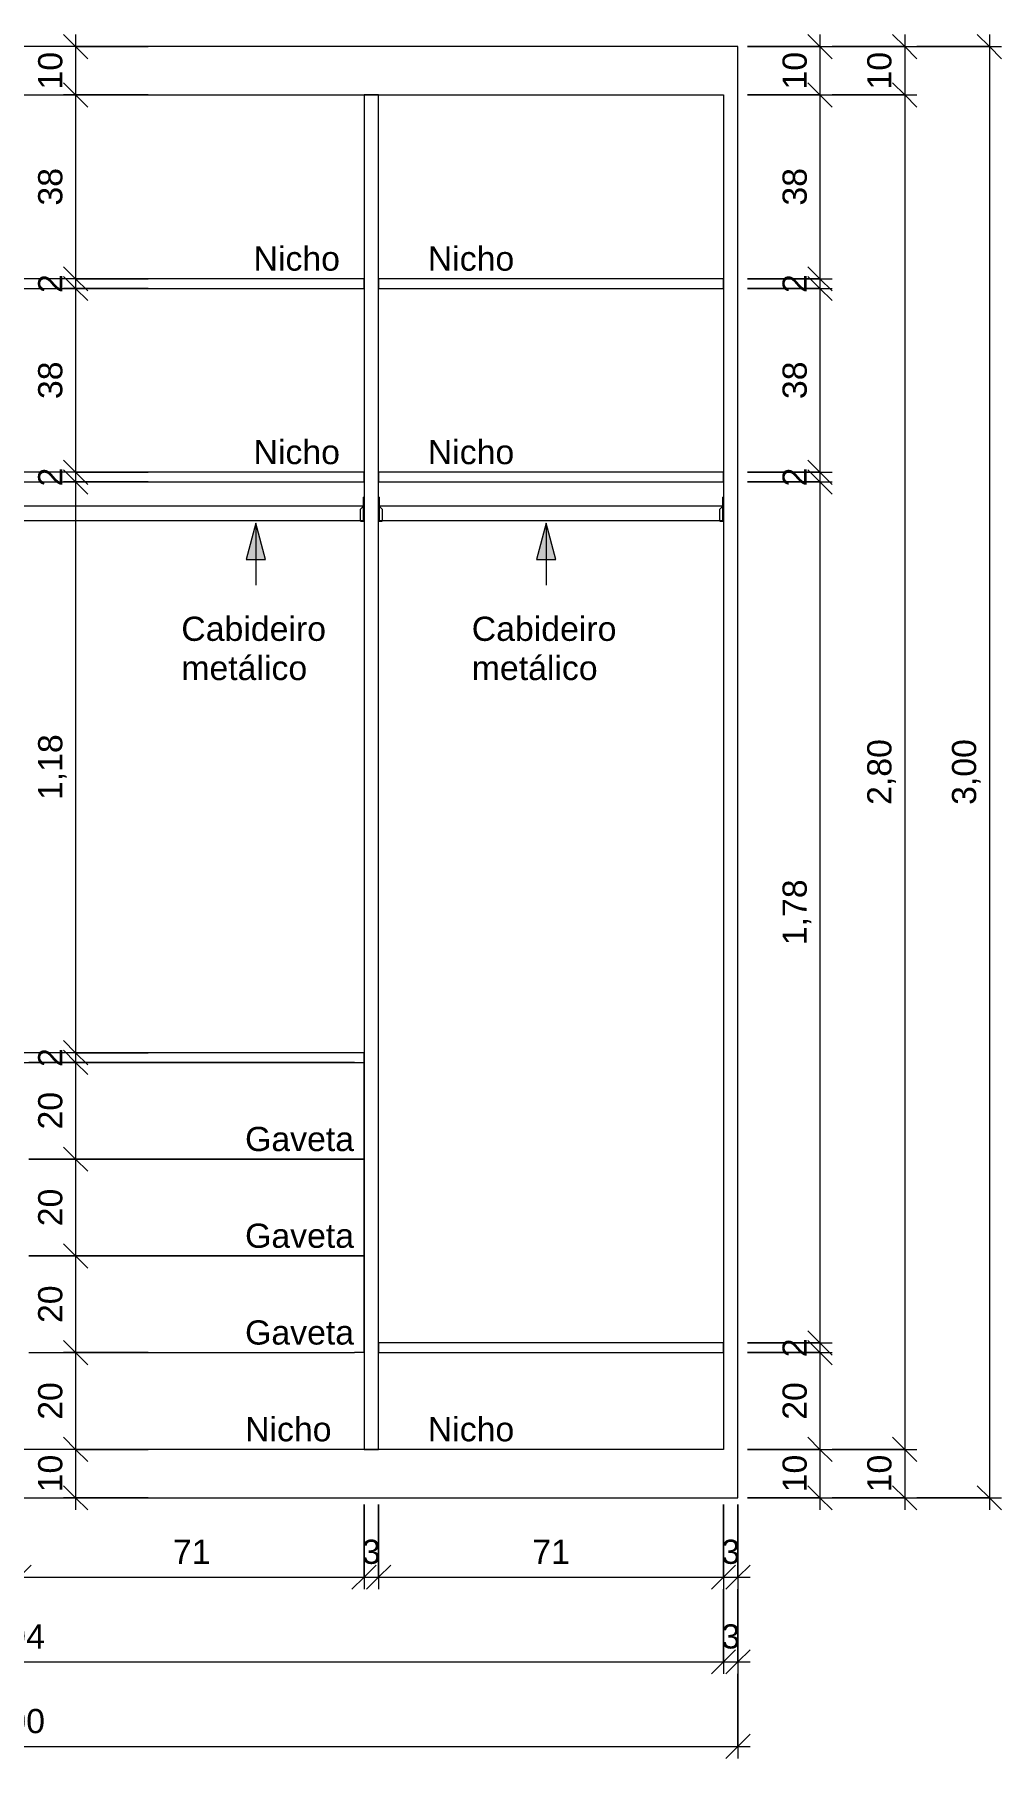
# Model space of a CAD drawing. Header units: millimetres. Extents: x -8736 to 3087, y -8371 to 3225.
# Drawn here: x -3603 to -1605, y -339 to 3225 of the extents above; entities that cross this region are included whole.
import ezdxf

# ---------------------------------------------------------------- set-up
doc = ezdxf.new("R2010")
doc.units = ezdxf.units.MM
for name, color, linetype, lineweight in [('A-ANNO-DIMS', 211, 'Continuous', 9), ('A-ANNO-DIMS-25', 211, 'Continuous', 9), ('G-ANNO-TEXT', 231, 'Continuous', 9), ('I-FURN', 30, 'Continuous', 9)]:
    doc.layers.add(name, color=color, linetype=linetype, lineweight=lineweight)
doc.styles.add('@Arial Unicode MS', font='ARIALUNI.TTF', dxfattribs={"height": 50})
doc.styles.add('Arial', font='arial.ttf', dxfattribs={"height": 50})
doc.dimstyles.new('CRT_-__Metros_-_Linha_de_chamada_3_5_mm', dxfattribs={"dimscale": 304.8, "dimtxt": 50.292243, "dimasz": 0.164042, "dimexe": 0.082021, "dimexo": 0.0625, "dimgap": 0.04101, "dimtad": 1, "dimdec": 0, "dimlfac": 0.1, "dimdsep": 46, "dimtxsty": '@Arial Unicode MS', "dimblk1": 'OBLIQUE', "dimblk2": 'OBLIQUE', "dimsah": 1, "dimcen": 0.09, "dimdle": 0.082021, "dimazin": 0, "dimtfac": 1, "dimtdec": 4, "dimtix": 1, "dimtmove": 0, "dimatfit": 3, "dimfxl": 0.492126, "dimfxlon": 1, "dimtvp": 1, "dimtolj": 1, "dimtzin": 0, "dimarcsym": 2})
doc.dimstyles.new('CRT_-__Metros_-_Linha_de_chamada_3_5_mm_1', dxfattribs={"dimscale": 304.8, "dimtxt": 50.292243, "dimasz": 0.164042, "dimexe": 0.082021, "dimexo": 0.0625, "dimgap": 0.04101, "dimtad": 1, "dimlfac": 0.001, "dimrnd": 0.01, "dimzin": 0, "dimdsep": 46, "dimtxsty": '@Arial Unicode MS', "dimblk1": 'OBLIQUE', "dimblk2": 'OBLIQUE', "dimsah": 1, "dimcen": 0.09, "dimdle": 0.082021, "dimazin": 0, "dimtfac": 1, "dimtdec": 4, "dimtix": 1, "dimtmove": 0, "dimatfit": 3, "dimfxl": 0.492126, "dimfxlon": 1, "dimtvp": 1, "dimtolj": 1, "dimtzin": 0, "dimarcsym": 2})

# ---------------------------------------------------------------- blocks, each defined once
blk = doc.blocks.new('CLOSET 01 - CLOSET 01-4622994-VISTA FRONTAL CLOSET 01')
at = {"layer": 'I-FURN'}
for p, q in [((-13329.7, 3200), (-16329.7, 3200)), ((-13329.7, 200), (-13329.7, 3200)), ((-16299.7, 3100), (-13359.7, 3100)), ((-14102.2, 3100), (-14102.2, 300)), ((-14072.2, 3100), (-14102.2, 3100)), ((-14072.2, 300), (-14072.2, 3100)), ((-13359.7, 3100), (-13359.7, 300)), ((-14102.2, 2720), (-14814.7, 2720)), ((-14102.2, 2700), (-14102.2, 2720)), ((-13359.7, 2720), (-14072.2, 2720)), ((-14072.2, 2720), (-14072.2, 2700)), ((-13359.7, 2700), (-13359.7, 2720)), ((-14814.7, 2700), (-14102.2, 2700)), ((-14072.2, 2700), (-13359.7, 2700)), ((-14102.2, 2320), (-14814.7, 2320)), ((-14102.2, 2300), (-14102.2, 2320)), ((-13359.7, 2320), (-14072.2, 2320)), ((-14072.2, 2320), (-14072.2, 2300)), ((-13359.7, 2300), (-13359.7, 2320)), ((-14814.7, 2300), (-14102.2, 2300)), ((-14072.2, 2300), (-13359.7, 2300)), ((-14103.2, 2250), (-14813.7, 2250)), ((-14103.2, 2250), (-14109.7, 2243.4)), ((-14102.2, 2268.4), (-14103.2, 2268.4)), ((-14103.2, 2265.7), (-14103.2, 2268.4)), ((-14103.2, 2268.4), (-14103.2, 2268.2)), ((-14103.2, 2250), (-14103.2, 2265.7)), ((-14103.2, 2249.8), (-14103.2, 2227)), ((-14103.2, 2227), (-14103.2, 2249.8)), ((-14102.2, 2249.8), (-14103.2, 2249.8)), ((-14071.2, 2268.4), (-14072.2, 2268.4)), ((-14071.2, 2249.8), (-14072.2, 2249.8)), ((-14071.2, 2268.2), (-14071.2, 2268.4)), ((-14071.2, 2268.4), (-14071.2, 2265.7)), ((-14071.2, 2265.7), (-14071.2, 2250)), ((-14064.6, 2243.4), (-14071.2, 2250)), ((-13360.7, 2250), (-14071.2, 2250)), ((-14071.2, 2227), (-14071.2, 2249.8)), ((-14071.2, 2249.8), (-14071.2, 2227)), ((-13360.7, 2250), (-13367.2, 2243.4)), ((-13359.7, 2268.4), (-13360.7, 2268.4)), ((-13360.7, 2265.7), (-13360.7, 2268.4)), ((-13360.7, 2268.4), (-13360.7, 2268.2)), ((-13360.7, 2250), (-13360.7, 2265.7)), ((-13360.7, 2249.8), (-13360.7, 2227)), ((-13360.7, 2227), (-13360.7, 2249.8)), ((-13359.7, 2249.8), (-13360.7, 2249.8)), ((-14813.7, 2220), (-14103.2, 2220)), ((-14109.7, 2227), (-14109.7, 2243.4)), ((-14109.7, 2219), (-14109.7, 2227)), ((-14109.7, 2219), (-14103.2, 2219)), ((-14103.2, 2227), (-14103.2, 2219)), ((-14103.2, 2219), (-14103.2, 2227)), ((-14103.2, 2219), (-14102.2, 2219)), ((-14072.2, 2219), (-14071.2, 2219)), ((-14071.2, 2219), (-14071.2, 2227)), ((-14071.2, 2227), (-14071.2, 2219)), ((-14071.2, 2220), (-13360.7, 2220)), ((-14071.2, 2219), (-14064.6, 2219)), ((-14064.6, 2243.4), (-14064.6, 2227)), ((-14064.6, 2227), (-14064.6, 2219)), ((-13367.2, 2227), (-13367.2, 2243.4)), ((-13367.2, 2219), (-13367.2, 2227)), ((-13367.2, 2219), (-13360.7, 2219)), ((-13360.7, 2227), (-13360.7, 2219)), ((-13360.7, 2219), (-13360.7, 2227)), ((-13360.7, 2219), (-13359.7, 2219)), ((-14102.2, 1120), (-14814.7, 1120)), ((-14102.2, 1100), (-14102.2, 1120)), ((-14814.7, 1100), (-14102.2, 1100)), ((-14122.2, 1100), (-14794.7, 1100)), ((-14102.2, 900), (-14102.2, 1100)), ((-14794.7, 900), (-14122.2, 900)), ((-14122.2, 900), (-14794.7, 900)), ((-14102.2, 900), (-14122.2, 900)), ((-14122.2, 900), (-14102.2, 900)), ((-14102.2, 700), (-14102.2, 900)), ((-14794.7, 700), (-14122.2, 700)), ((-14122.2, 700), (-14794.7, 700)), ((-14102.2, 700), (-14122.2, 700)), ((-14122.2, 700), (-14102.2, 700)), ((-14102.2, 500), (-14102.2, 700)), ((-14794.7, 500), (-14122.2, 500)), ((-14102.2, 500), (-14122.2, 500)), ((-13359.7, 520), (-14072.2, 520)), ((-14072.2, 520), (-14072.2, 500)), ((-14072.2, 500), (-13359.7, 500)), ((-13359.7, 500), (-13359.7, 520)), ((-13359.7, 300), (-16299.7, 300)), ((-14102.2, 300), (-14072.2, 300)), ((-16329.7, 200), (-13329.7, 200))]:
    blk.add_line(p, q, dxfattribs=at)
blk = doc.blocks.new('DIMBLOCK6-VISTA FRONTAL CLOSET 01')
at = {"layer": 'A-ANNO-DIMS-25'}
for p, q in [((-3634.6, 186), (-3634.6, 11)), ((-3634.6, 36), (-3634.6, 186)), ((-2922.1, 186), (-2922.1, 11)), ((-2922.1, 36), (-2922.1, 186)), ((-3634.6, 36), (-2922.1, 36))]:
    blk.add_line(p, q, dxfattribs=at)
at = {"layer": 'A-ANNO-DIMS-25', "lineweight": 18}
for p, q in [((-3634.6, 36), (-3659.6, 11)), ((-3634.6, 36), (-3609.6, 61)), ((-2922.1, 36), (-2947.1, 11)), ((-2922.1, 36), (-2897.1, 61))]:
    blk.add_line(p, q, dxfattribs=at)
at = {"layer": 'A-ANNO-DIMS-25', "color": 0, "insert": (-3317, 113.4), "char_height": 50, "width": 92.937, "attachment_point": 1, "line_spacing_factor": 1.117605, "style": '@Arial Unicode MS'}
blk.add_mtext('71', dxfattribs=at)
blk = doc.blocks.new('_Oblique')
at = {"color": 0, "linetype": 'ByBlock', "lineweight": -2}
blk.add_line((-0.5, -0.5), (0.5, 0.5), dxfattribs=at)
blk = doc.blocks.new('DIMBLOCK7-VISTA FRONTAL CLOSET 01')
at = {"layer": 'A-ANNO-DIMS-25'}
for p, q in [((-2922.1, 186), (-2922.1, 11)), ((-2922.1, 36), (-2922.1, 186)), ((-2892.1, 186), (-2892.1, 11)), ((-2892.1, 36), (-2892.1, 186)), ((-2922.1, 36), (-2892.1, 36))]:
    blk.add_line(p, q, dxfattribs=at)
at = {"layer": 'A-ANNO-DIMS-25', "lineweight": 18}
for p, q in [((-2922.1, 36), (-2947.1, 11)), ((-2922.1, 36), (-2897.1, 61)), ((-2892.1, 36), (-2917.1, 11)), ((-2892.1, 36), (-2867.1, 61))]:
    blk.add_line(p, q, dxfattribs=at)
at = {"layer": 'A-ANNO-DIMS-25', "color": 0, "insert": (-2926.4, 113.4), "char_height": 50, "width": 46.468, "attachment_point": 1, "line_spacing_factor": 1.117605, "style": '@Arial Unicode MS'}
blk.add_mtext('3', dxfattribs=at)
blk = doc.blocks.new('DIMBLOCK8-VISTA FRONTAL CLOSET 01')
at = {"layer": 'A-ANNO-DIMS-25'}
for p, q in [((-2892.1, 186), (-2892.1, 11)), ((-2892.1, 36), (-2892.1, 186)), ((-2179.6, 186), (-2179.6, 11)), ((-2179.6, 36), (-2179.6, 186)), ((-2892.1, 36), (-2179.6, 36))]:
    blk.add_line(p, q, dxfattribs=at)
at = {"layer": 'A-ANNO-DIMS-25', "lineweight": 18}
for p, q in [((-2892.1, 36), (-2917.1, 11)), ((-2892.1, 36), (-2867.1, 61)), ((-2179.6, 36), (-2204.6, 11)), ((-2179.6, 36), (-2154.6, 61))]:
    blk.add_line(p, q, dxfattribs=at)
at = {"layer": 'A-ANNO-DIMS-25', "color": 0, "insert": (-2574.5, 113.4), "char_height": 50, "width": 92.937, "attachment_point": 1, "line_spacing_factor": 1.117605, "style": '@Arial Unicode MS'}
blk.add_mtext('71', dxfattribs=at)
blk = doc.blocks.new('DIMBLOCK9-VISTA FRONTAL CLOSET 01')
at = {"layer": 'A-ANNO-DIMS-25'}
for p, q in [((-2179.6, 186), (-2179.6, 11)), ((-2179.6, 36), (-2179.6, 186)), ((-2149.6, 186), (-2149.6, 11)), ((-2149.6, 36), (-2149.6, 186)), ((-2179.6, 36), (-2124.6, 36))]:
    blk.add_line(p, q, dxfattribs=at)
at = {"layer": 'A-ANNO-DIMS-25', "lineweight": 18}
for p, q in [((-2179.6, 36), (-2204.6, 11)), ((-2179.6, 36), (-2154.6, 61)), ((-2149.6, 36), (-2174.6, 11)), ((-2149.6, 36), (-2124.6, 61))]:
    blk.add_line(p, q, dxfattribs=at)
at = {"layer": 'A-ANNO-DIMS-25', "color": 0, "insert": (-2183.9, 113.4), "char_height": 50, "width": 46.468, "attachment_point": 1, "line_spacing_factor": 1.117605, "style": '@Arial Unicode MS'}
blk.add_mtext('3', dxfattribs=at)
blk = doc.blocks.new('DIMBLOCK11-VISTA FRONTAL CLOSET 01')
at = {"layer": 'A-ANNO-DIMS-25'}
for p, q in [((-5119.6, 11), (-5119.6, -164)), ((-5119.6, -139), (-5119.6, 11)), ((-2179.6, 11), (-2179.6, -164)), ((-2179.6, -139), (-2179.6, 11)), ((-5119.6, -139), (-2179.6, -139))]:
    blk.add_line(p, q, dxfattribs=at)
at = {"layer": 'A-ANNO-DIMS-25', "lineweight": 18}
for p, q in [((-5119.6, -139), (-5144.6, -164)), ((-5119.6, -139), (-5094.6, -114)), ((-2179.6, -139), (-2204.6, -164)), ((-2179.6, -139), (-2154.6, -114))]:
    blk.add_line(p, q, dxfattribs=at)
at = {"layer": 'A-ANNO-DIMS-25', "color": 0, "insert": (-3717.2, -61.6), "char_height": 50, "width": 162.337, "attachment_point": 1, "line_spacing_factor": 1.117605, "style": '@Arial Unicode MS'}
blk.add_mtext('2,94', dxfattribs=at)
blk = doc.blocks.new('DIMBLOCK12-VISTA FRONTAL CLOSET 01')
at = {"layer": 'A-ANNO-DIMS-25'}
for p, q in [((-2179.6, 11), (-2179.6, -164)), ((-2179.6, -139), (-2179.6, 11)), ((-2149.6, 11), (-2149.6, -164)), ((-2149.6, -139), (-2149.6, 11)), ((-2179.6, -139), (-2124.6, -139))]:
    blk.add_line(p, q, dxfattribs=at)
at = {"layer": 'A-ANNO-DIMS-25', "lineweight": 18}
for p, q in [((-2179.6, -139), (-2204.6, -164)), ((-2179.6, -139), (-2154.6, -114)), ((-2149.6, -139), (-2174.6, -164)), ((-2149.6, -139), (-2124.6, -114))]:
    blk.add_line(p, q, dxfattribs=at)
at = {"layer": 'A-ANNO-DIMS-25', "color": 0, "insert": (-2183.9, -61.6), "char_height": 50, "width": 46.468, "attachment_point": 1, "line_spacing_factor": 1.117605, "style": '@Arial Unicode MS'}
blk.add_mtext('3', dxfattribs=at)
blk = doc.blocks.new('DIMBLOCK36-VISTA FRONTAL CLOSET 01')
at = {"layer": 'A-ANNO-DIMS-25', "lineweight": 18}
for p, q in [((-1980.2, 3200), (-2005.2, 3225)), ((-1980.2, 3200), (-1955.2, 3175)), ((-1980.2, 3100), (-2005.2, 3125)), ((-1980.2, 3100), (-1955.2, 3075))]:
    blk.add_line(p, q, dxfattribs=at)
at = {"layer": 'A-ANNO-DIMS-25'}
for p, q in [((-1980.2, 3225), (-1980.2, 3100)), ((-2130.2, 3200), (-1955.2, 3200)), ((-1980.2, 3200), (-2130.2, 3200)), ((-2130.2, 3100), (-1955.2, 3100)), ((-1980.2, 3100), (-2130.2, 3100))]:
    blk.add_line(p, q, dxfattribs=at)
at = {"layer": 'A-ANNO-DIMS-25', "color": 0, "insert": (-2057.6, 3111.3), "char_height": 50, "width": 92.937, "attachment_point": 1, "rotation": 90, "line_spacing_factor": 1.117605, "style": '@Arial Unicode MS'}
blk.add_mtext('10', dxfattribs=at)
blk = doc.blocks.new('DIMBLOCK37-VISTA FRONTAL CLOSET 01')
at = {"layer": 'A-ANNO-DIMS-25', "lineweight": 18}
for p, q in [((-1980.2, 3100), (-2005.2, 3125)), ((-1980.2, 3100), (-1955.2, 3075)), ((-1980.2, 2720), (-2005.2, 2745)), ((-1980.2, 2720), (-1955.2, 2695))]:
    blk.add_line(p, q, dxfattribs=at)
at = {"layer": 'A-ANNO-DIMS-25'}
for p, q in [((-2130.2, 3100), (-1955.2, 3100)), ((-1980.2, 3100), (-2130.2, 3100)), ((-1980.2, 3100), (-1980.2, 2720)), ((-2130.2, 2720), (-1955.2, 2720)), ((-1980.2, 2720), (-2130.2, 2720))]:
    blk.add_line(p, q, dxfattribs=at)
at = {"layer": 'A-ANNO-DIMS-25', "color": 0, "insert": (-2057.6, 2871.3), "char_height": 50, "width": 92.937, "attachment_point": 1, "rotation": 90, "line_spacing_factor": 1.117605, "style": '@Arial Unicode MS'}
blk.add_mtext('38', dxfattribs=at)
blk = doc.blocks.new('DIMBLOCK38-VISTA FRONTAL CLOSET 01')
at = {"layer": 'A-ANNO-DIMS-25', "lineweight": 18}
for p, q in [((-1980.2, 2720), (-2005.2, 2745)), ((-1980.2, 2700), (-2005.2, 2725)), ((-1980.2, 2720), (-1955.2, 2695)), ((-1980.2, 2700), (-1955.2, 2675))]:
    blk.add_line(p, q, dxfattribs=at)
at = {"layer": 'A-ANNO-DIMS-25'}
for p, q in [((-2130.2, 2720), (-1955.2, 2720)), ((-1980.2, 2720), (-2130.2, 2720)), ((-1980.2, 2720), (-1980.2, 2700)), ((-2130.2, 2700), (-1955.2, 2700)), ((-1980.2, 2700), (-2130.2, 2700))]:
    blk.add_line(p, q, dxfattribs=at)
at = {"layer": 'A-ANNO-DIMS-25', "color": 0, "insert": (-2057.6, 2690.6), "char_height": 50, "width": 46.468, "attachment_point": 1, "rotation": 90, "line_spacing_factor": 1.117605, "style": '@Arial Unicode MS'}
blk.add_mtext('2', dxfattribs=at)
blk = doc.blocks.new('DIMBLOCK39-VISTA FRONTAL CLOSET 01')
at = {"layer": 'A-ANNO-DIMS-25', "lineweight": 18}
for p, q in [((-1980.2, 2700), (-2005.2, 2725)), ((-1980.2, 2700), (-1955.2, 2675)), ((-1980.2, 2320), (-2005.2, 2345)), ((-1980.2, 2320), (-1955.2, 2295))]:
    blk.add_line(p, q, dxfattribs=at)
at = {"layer": 'A-ANNO-DIMS-25'}
for p, q in [((-2130.2, 2700), (-1955.2, 2700)), ((-1980.2, 2700), (-2130.2, 2700)), ((-1980.2, 2700), (-1980.2, 2320)), ((-2130.2, 2320), (-1955.2, 2320)), ((-1980.2, 2320), (-2130.2, 2320))]:
    blk.add_line(p, q, dxfattribs=at)
at = {"layer": 'A-ANNO-DIMS-25', "color": 0, "insert": (-2057.6, 2471.3), "char_height": 50, "width": 92.937, "attachment_point": 1, "rotation": 90, "line_spacing_factor": 1.117605, "style": '@Arial Unicode MS'}
blk.add_mtext('38', dxfattribs=at)
blk = doc.blocks.new('DIMBLOCK40-VISTA FRONTAL CLOSET 01')
at = {"layer": 'A-ANNO-DIMS-25'}
for p, q in [((-2130.2, 2320), (-1955.2, 2320)), ((-1980.2, 2320), (-2130.2, 2320)), ((-1980.2, 2320), (-1980.2, 2300)), ((-2130.2, 2300), (-1955.2, 2300)), ((-1980.2, 2300), (-2130.2, 2300))]:
    blk.add_line(p, q, dxfattribs=at)
at = {"layer": 'A-ANNO-DIMS-25', "lineweight": 18}
for p, q in [((-1980.2, 2320), (-2005.2, 2345)), ((-1980.2, 2300), (-2005.2, 2325)), ((-1980.2, 2320), (-1955.2, 2295)), ((-1980.2, 2300), (-1955.2, 2275))]:
    blk.add_line(p, q, dxfattribs=at)
at = {"layer": 'A-ANNO-DIMS-25', "color": 0, "insert": (-2057.6, 2290.6), "char_height": 50, "width": 46.468, "attachment_point": 1, "rotation": 90, "line_spacing_factor": 1.117605, "style": '@Arial Unicode MS'}
blk.add_mtext('2', dxfattribs=at)
blk = doc.blocks.new('DIMBLOCK41-VISTA FRONTAL CLOSET 01')
at = {"layer": 'A-ANNO-DIMS-25', "lineweight": 18}
for p, q in [((-1980.2, 2300), (-2005.2, 2325)), ((-1980.2, 2300), (-1955.2, 2275)), ((-1980.2, 520), (-2005.2, 545)), ((-1980.2, 520), (-1955.2, 495))]:
    blk.add_line(p, q, dxfattribs=at)
at = {"layer": 'A-ANNO-DIMS-25'}
for p, q in [((-2130.2, 2300), (-1955.2, 2300)), ((-1980.2, 2300), (-2130.2, 2300)), ((-1980.2, 2300), (-1980.2, 520)), ((-2130.2, 520), (-1955.2, 520)), ((-1980.2, 520), (-2130.2, 520))]:
    blk.add_line(p, q, dxfattribs=at)
at = {"layer": 'A-ANNO-DIMS-25', "color": 0, "insert": (-2057.6, 1342.4), "char_height": 50, "width": 162.337, "attachment_point": 1, "rotation": 90, "line_spacing_factor": 1.117605, "style": '@Arial Unicode MS'}
blk.add_mtext('1,78', dxfattribs=at)
blk = doc.blocks.new('DIMBLOCK42-VISTA FRONTAL CLOSET 01')
at = {"layer": 'A-ANNO-DIMS-25', "lineweight": 18}
for p, q in [((-1980.2, 520), (-2005.2, 545)), ((-1980.2, 500), (-2005.2, 525)), ((-1980.2, 520), (-1955.2, 495)), ((-1980.2, 500), (-1955.2, 475))]:
    blk.add_line(p, q, dxfattribs=at)
at = {"layer": 'A-ANNO-DIMS-25'}
for p, q in [((-2130.2, 520), (-1955.2, 520)), ((-1980.2, 520), (-2130.2, 520)), ((-2130.2, 500), (-1955.2, 500)), ((-1980.2, 500), (-2130.2, 500)), ((-1980.2, 520), (-1980.2, 500))]:
    blk.add_line(p, q, dxfattribs=at)
at = {"layer": 'A-ANNO-DIMS-25', "color": 0, "insert": (-2057.6, 490.6), "char_height": 50, "width": 46.468, "attachment_point": 1, "rotation": 90, "line_spacing_factor": 1.117605, "style": '@Arial Unicode MS'}
blk.add_mtext('2', dxfattribs=at)
blk = doc.blocks.new('DIMBLOCK43-VISTA FRONTAL CLOSET 01')
at = {"layer": 'A-ANNO-DIMS-25'}
for p, q in [((-2130.2, 500), (-1955.2, 500)), ((-1980.2, 500), (-2130.2, 500)), ((-1980.2, 500), (-1980.2, 300)), ((-2130.2, 300), (-1955.2, 300)), ((-1980.2, 300), (-2130.2, 300))]:
    blk.add_line(p, q, dxfattribs=at)
at = {"layer": 'A-ANNO-DIMS-25', "lineweight": 18}
for p, q in [((-1980.2, 500), (-2005.2, 525)), ((-1980.2, 500), (-1955.2, 475)), ((-1980.2, 300), (-2005.2, 325)), ((-1980.2, 300), (-1955.2, 275))]:
    blk.add_line(p, q, dxfattribs=at)
at = {"layer": 'A-ANNO-DIMS-25', "color": 0, "insert": (-2057.6, 361.3), "char_height": 50, "width": 92.937, "attachment_point": 1, "rotation": 90, "line_spacing_factor": 1.117605, "style": '@Arial Unicode MS'}
blk.add_mtext('20', dxfattribs=at)
blk = doc.blocks.new('DIMBLOCK44-VISTA FRONTAL CLOSET 01')
at = {"layer": 'A-ANNO-DIMS-25', "lineweight": 18}
for p, q in [((-1980.2, 300), (-2005.2, 325)), ((-1980.2, 300), (-1955.2, 275)), ((-1980.2, 200), (-2005.2, 225)), ((-1980.2, 200), (-1955.2, 175))]:
    blk.add_line(p, q, dxfattribs=at)
at = {"layer": 'A-ANNO-DIMS-25'}
for p, q in [((-2130.2, 300), (-1955.2, 300)), ((-1980.2, 300), (-2130.2, 300)), ((-1980.2, 300), (-1980.2, 175)), ((-2130.2, 200), (-1955.2, 200)), ((-1980.2, 200), (-2130.2, 200))]:
    blk.add_line(p, q, dxfattribs=at)
at = {"layer": 'A-ANNO-DIMS-25', "color": 0, "insert": (-2057.6, 211.3), "char_height": 50, "width": 92.937, "attachment_point": 1, "rotation": 90, "line_spacing_factor": 1.117605, "style": '@Arial Unicode MS'}
blk.add_mtext('10', dxfattribs=at)
blk = doc.blocks.new('DIMBLOCK45-VISTA FRONTAL CLOSET 01')
at = {"layer": 'A-ANNO-DIMS-25', "lineweight": 18}
for p, q in [((-1805.2, 3200), (-1830.2, 3225)), ((-1805.2, 3200), (-1780.2, 3175)), ((-1805.2, 3100), (-1830.2, 3125)), ((-1805.2, 3100), (-1780.2, 3075))]:
    blk.add_line(p, q, dxfattribs=at)
at = {"layer": 'A-ANNO-DIMS-25'}
for p, q in [((-1805.2, 3225), (-1805.2, 3100)), ((-1955.2, 3200), (-1780.2, 3200)), ((-1805.2, 3200), (-1955.2, 3200)), ((-1955.2, 3100), (-1780.2, 3100)), ((-1805.2, 3100), (-1955.2, 3100))]:
    blk.add_line(p, q, dxfattribs=at)
at = {"layer": 'A-ANNO-DIMS-25', "color": 0, "insert": (-1882.6, 3111.3), "char_height": 50, "width": 92.937, "attachment_point": 1, "rotation": 90, "line_spacing_factor": 1.117605, "style": '@Arial Unicode MS'}
blk.add_mtext('10', dxfattribs=at)
blk = doc.blocks.new('DIMBLOCK46-VISTA FRONTAL CLOSET 01')
at = {"layer": 'A-ANNO-DIMS-25', "lineweight": 18}
for p, q in [((-1805.2, 3100), (-1830.2, 3125)), ((-1805.2, 3100), (-1780.2, 3075)), ((-1805.2, 300), (-1830.2, 325)), ((-1805.2, 300), (-1780.2, 275))]:
    blk.add_line(p, q, dxfattribs=at)
at = {"layer": 'A-ANNO-DIMS-25'}
for p, q in [((-1955.2, 3100), (-1780.2, 3100)), ((-1805.2, 3100), (-1955.2, 3100)), ((-1805.2, 3100), (-1805.2, 300)), ((-1955.2, 300), (-1780.2, 300)), ((-1805.2, 300), (-1955.2, 300))]:
    blk.add_line(p, q, dxfattribs=at)
at = {"layer": 'A-ANNO-DIMS-25', "color": 0, "insert": (-1882.6, 1632.4), "char_height": 50, "width": 162.337, "attachment_point": 1, "rotation": 90, "line_spacing_factor": 1.117605, "style": '@Arial Unicode MS'}
blk.add_mtext('2,80', dxfattribs=at)
blk = doc.blocks.new('DIMBLOCK47-VISTA FRONTAL CLOSET 01')
at = {"layer": 'A-ANNO-DIMS-25', "lineweight": 18}
for p, q in [((-1805.2, 300), (-1830.2, 325)), ((-1805.2, 300), (-1780.2, 275)), ((-1805.2, 200), (-1830.2, 225)), ((-1805.2, 200), (-1780.2, 175))]:
    blk.add_line(p, q, dxfattribs=at)
at = {"layer": 'A-ANNO-DIMS-25'}
for p, q in [((-1955.2, 300), (-1780.2, 300)), ((-1805.2, 300), (-1955.2, 300)), ((-1805.2, 300), (-1805.2, 175)), ((-1955.2, 200), (-1780.2, 200)), ((-1805.2, 200), (-1955.2, 200))]:
    blk.add_line(p, q, dxfattribs=at)
at = {"layer": 'A-ANNO-DIMS-25', "color": 0, "insert": (-1882.6, 211.3), "char_height": 50, "width": 92.937, "attachment_point": 1, "rotation": 90, "line_spacing_factor": 1.117605, "style": '@Arial Unicode MS'}
blk.add_mtext('10', dxfattribs=at)
blk = doc.blocks.new('DIMBLOCK48-VISTA FRONTAL CLOSET 01')
at = {"layer": 'A-ANNO-DIMS-25', "lineweight": 18}
for p, q in [((-1630.2, 3200), (-1655.2, 3225)), ((-1630.2, 3200), (-1605.2, 3175)), ((-1630.2, 200), (-1655.2, 225)), ((-1630.2, 200), (-1605.2, 175))]:
    blk.add_line(p, q, dxfattribs=at)
at = {"layer": 'A-ANNO-DIMS-25'}
for p, q in [((-1630.2, 3225), (-1630.2, 175)), ((-1780.2, 3200), (-1605.2, 3200)), ((-1630.2, 3200), (-1780.2, 3200)), ((-1780.2, 200), (-1605.2, 200)), ((-1630.2, 200), (-1780.2, 200))]:
    blk.add_line(p, q, dxfattribs=at)
at = {"layer": 'A-ANNO-DIMS-25', "color": 0, "insert": (-1707.6, 1632.4), "char_height": 50, "width": 162.337, "attachment_point": 1, "rotation": 90, "line_spacing_factor": 1.117605, "style": '@Arial Unicode MS'}
blk.add_mtext('3,00', dxfattribs=at)
blk = doc.blocks.new('DIMBLOCK49-VISTA FRONTAL CLOSET 01')
at = {"layer": 'A-ANNO-DIMS-25'}
for p, q in [((-5149.6, -164), (-5149.6, -339)), ((-5149.6, -314), (-5149.6, -164)), ((-2149.6, -164), (-2149.6, -339)), ((-2149.6, -314), (-2149.6, -164)), ((-5174.6, -314), (-2124.6, -314))]:
    blk.add_line(p, q, dxfattribs=at)
at = {"layer": 'A-ANNO-DIMS-25', "lineweight": 18}
for p, q in [((-5149.6, -314), (-5174.6, -339)), ((-5149.6, -314), (-5124.6, -289)), ((-2149.6, -314), (-2174.6, -339)), ((-2149.6, -314), (-2124.6, -289))]:
    blk.add_line(p, q, dxfattribs=at)
at = {"layer": 'A-ANNO-DIMS-25', "color": 0, "insert": (-3717.2, -236.6), "char_height": 50, "width": 162.337, "attachment_point": 1, "line_spacing_factor": 1.117605, "style": '@Arial Unicode MS'}
blk.add_mtext('3,00', dxfattribs=at)
blk = doc.blocks.new('DIMBLOCK62-VISTA FRONTAL CLOSET 01')
at = {"layer": 'A-ANNO-DIMS-25', "lineweight": 18}
for p, q in [((-3518, 3200), (-3543, 3225)), ((-3518, 3200), (-3493, 3175)), ((-3518, 3100), (-3543, 3125)), ((-3518, 3100), (-3493, 3075))]:
    blk.add_line(p, q, dxfattribs=at)
at = {"layer": 'A-ANNO-DIMS-25'}
for p, q in [((-3518, 3225), (-3518, 3100)), ((-3368, 3200), (-3543, 3200)), ((-3518, 3200), (-3368, 3200)), ((-3368, 3100), (-3543, 3100)), ((-3518, 3100), (-3368, 3100))]:
    blk.add_line(p, q, dxfattribs=at)
at = {"layer": 'A-ANNO-DIMS-25', "color": 0, "insert": (-3595.4, 3111.3), "char_height": 50, "width": 92.937, "attachment_point": 1, "rotation": 90, "line_spacing_factor": 1.117605, "style": '@Arial Unicode MS'}
blk.add_mtext('10', dxfattribs=at)
blk = doc.blocks.new('DIMBLOCK63-VISTA FRONTAL CLOSET 01')
at = {"layer": 'A-ANNO-DIMS-25', "lineweight": 18}
for p, q in [((-3518, 3100), (-3543, 3125)), ((-3518, 3100), (-3493, 3075)), ((-3518, 2720), (-3543, 2745)), ((-3518, 2720), (-3493, 2695))]:
    blk.add_line(p, q, dxfattribs=at)
at = {"layer": 'A-ANNO-DIMS-25'}
for p, q in [((-3368, 3100), (-3543, 3100)), ((-3518, 3100), (-3518, 2720)), ((-3518, 3100), (-3368, 3100)), ((-3368, 2720), (-3543, 2720)), ((-3518, 2720), (-3368, 2720))]:
    blk.add_line(p, q, dxfattribs=at)
at = {"layer": 'A-ANNO-DIMS-25', "color": 0, "insert": (-3595.4, 2871.3), "char_height": 50, "width": 92.937, "attachment_point": 1, "rotation": 90, "line_spacing_factor": 1.117605, "style": '@Arial Unicode MS'}
blk.add_mtext('38', dxfattribs=at)
blk = doc.blocks.new('DIMBLOCK64-VISTA FRONTAL CLOSET 01')
at = {"layer": 'A-ANNO-DIMS-25', "lineweight": 18}
for p, q in [((-3518, 2720), (-3543, 2745)), ((-3518, 2700), (-3543, 2725)), ((-3518, 2720), (-3493, 2695)), ((-3518, 2700), (-3493, 2675))]:
    blk.add_line(p, q, dxfattribs=at)
at = {"layer": 'A-ANNO-DIMS-25'}
for p, q in [((-3368, 2720), (-3543, 2720)), ((-3518, 2720), (-3518, 2700)), ((-3518, 2720), (-3368, 2720)), ((-3368, 2700), (-3543, 2700)), ((-3518, 2700), (-3368, 2700))]:
    blk.add_line(p, q, dxfattribs=at)
at = {"layer": 'A-ANNO-DIMS-25', "color": 0, "insert": (-3595.4, 2690.6), "char_height": 50, "width": 46.468, "attachment_point": 1, "rotation": 90, "line_spacing_factor": 1.117605, "style": '@Arial Unicode MS'}
blk.add_mtext('2', dxfattribs=at)
blk = doc.blocks.new('DIMBLOCK65-VISTA FRONTAL CLOSET 01')
at = {"layer": 'A-ANNO-DIMS-25', "lineweight": 18}
for p, q in [((-3518, 2700), (-3543, 2725)), ((-3518, 2700), (-3493, 2675)), ((-3518, 2320), (-3543, 2345)), ((-3518, 2320), (-3493, 2295))]:
    blk.add_line(p, q, dxfattribs=at)
at = {"layer": 'A-ANNO-DIMS-25'}
for p, q in [((-3368, 2700), (-3543, 2700)), ((-3518, 2700), (-3518, 2320)), ((-3518, 2700), (-3368, 2700)), ((-3368, 2320), (-3543, 2320)), ((-3518, 2320), (-3368, 2320))]:
    blk.add_line(p, q, dxfattribs=at)
at = {"layer": 'A-ANNO-DIMS-25', "color": 0, "insert": (-3595.4, 2471.3), "char_height": 50, "width": 92.937, "attachment_point": 1, "rotation": 90, "line_spacing_factor": 1.117605, "style": '@Arial Unicode MS'}
blk.add_mtext('38', dxfattribs=at)
blk = doc.blocks.new('DIMBLOCK66-VISTA FRONTAL CLOSET 01')
at = {"layer": 'A-ANNO-DIMS-25', "lineweight": 18}
for p, q in [((-3518, 2320), (-3543, 2345)), ((-3518, 2300), (-3543, 2325)), ((-3518, 2320), (-3493, 2295)), ((-3518, 2300), (-3493, 2275))]:
    blk.add_line(p, q, dxfattribs=at)
at = {"layer": 'A-ANNO-DIMS-25'}
for p, q in [((-3368, 2320), (-3543, 2320)), ((-3518, 2320), (-3518, 2300)), ((-3518, 2320), (-3368, 2320)), ((-3368, 2300), (-3543, 2300)), ((-3518, 2300), (-3368, 2300))]:
    blk.add_line(p, q, dxfattribs=at)
at = {"layer": 'A-ANNO-DIMS-25', "color": 0, "insert": (-3595.4, 2290.6), "char_height": 50, "width": 46.468, "attachment_point": 1, "rotation": 90, "line_spacing_factor": 1.117605, "style": '@Arial Unicode MS'}
blk.add_mtext('2', dxfattribs=at)
blk = doc.blocks.new('DIMBLOCK67-VISTA FRONTAL CLOSET 01')
at = {"layer": 'A-ANNO-DIMS-25', "lineweight": 18}
for p, q in [((-3518, 2300), (-3543, 2325)), ((-3518, 2300), (-3493, 2275)), ((-3518, 1120), (-3543, 1145)), ((-3518, 1120), (-3493, 1095))]:
    blk.add_line(p, q, dxfattribs=at)
at = {"layer": 'A-ANNO-DIMS-25'}
for p, q in [((-3368, 2300), (-3543, 2300)), ((-3518, 2300), (-3518, 1120)), ((-3518, 2300), (-3368, 2300)), ((-3368, 1120), (-3543, 1120)), ((-3518, 1120), (-3368, 1120))]:
    blk.add_line(p, q, dxfattribs=at)
at = {"layer": 'A-ANNO-DIMS-25', "color": 0, "insert": (-3595.4, 1642.4), "char_height": 50, "width": 162.337, "attachment_point": 1, "rotation": 90, "line_spacing_factor": 1.117605, "style": '@Arial Unicode MS'}
blk.add_mtext('1,18', dxfattribs=at)
blk = doc.blocks.new('DIMBLOCK68-VISTA FRONTAL CLOSET 01')
at = {"layer": 'A-ANNO-DIMS-25', "lineweight": 18}
for p, q in [((-3518, 1120), (-3543, 1145)), ((-3518, 1100), (-3543, 1125)), ((-3518, 1120), (-3493, 1095)), ((-3518, 1100), (-3493, 1075))]:
    blk.add_line(p, q, dxfattribs=at)
at = {"layer": 'A-ANNO-DIMS-25'}
for p, q in [((-3368, 1120), (-3543, 1120)), ((-3518, 1120), (-3518, 1100)), ((-3518, 1120), (-3368, 1120)), ((-3368, 1100), (-3543, 1100)), ((-3518, 1100), (-3368, 1100))]:
    blk.add_line(p, q, dxfattribs=at)
at = {"layer": 'A-ANNO-DIMS-25', "color": 0, "insert": (-3595.4, 1090.6), "char_height": 50, "width": 46.468, "attachment_point": 1, "rotation": 90, "line_spacing_factor": 1.117605, "style": '@Arial Unicode MS'}
blk.add_mtext('2', dxfattribs=at)
blk = doc.blocks.new('DIMBLOCK69-VISTA FRONTAL CLOSET 01')
at = {"layer": 'A-ANNO-DIMS-25', "lineweight": 18}
for p, q in [((-3518, 1100), (-3543, 1125)), ((-3518, 1100), (-3493, 1075)), ((-3518, 900), (-3543, 925)), ((-3518, 900), (-3493, 875))]:
    blk.add_line(p, q, dxfattribs=at)
at = {"layer": 'A-ANNO-DIMS-25'}
for p, q in [((-3368, 1100), (-3543, 1100)), ((-3518, 1100), (-3518, 900)), ((-3518, 1100), (-3368, 1100)), ((-3368, 900), (-3543, 900)), ((-3518, 900), (-3368, 900))]:
    blk.add_line(p, q, dxfattribs=at)
at = {"layer": 'A-ANNO-DIMS-25', "color": 0, "insert": (-3595.4, 961.3), "char_height": 50, "width": 92.937, "attachment_point": 1, "rotation": 90, "line_spacing_factor": 1.117605, "style": '@Arial Unicode MS'}
blk.add_mtext('20', dxfattribs=at)
blk = doc.blocks.new('DIMBLOCK70-VISTA FRONTAL CLOSET 01')
at = {"layer": 'A-ANNO-DIMS-25', "lineweight": 18}
for p, q in [((-3518, 900), (-3543, 925)), ((-3518, 900), (-3493, 875)), ((-3518, 700), (-3543, 725)), ((-3518, 700), (-3493, 675))]:
    blk.add_line(p, q, dxfattribs=at)
at = {"layer": 'A-ANNO-DIMS-25'}
for p, q in [((-3368, 900), (-3543, 900)), ((-3518, 900), (-3518, 700)), ((-3518, 900), (-3368, 900)), ((-3368, 700), (-3543, 700)), ((-3518, 700), (-3368, 700))]:
    blk.add_line(p, q, dxfattribs=at)
at = {"layer": 'A-ANNO-DIMS-25', "color": 0, "insert": (-3595.4, 761.3), "char_height": 50, "width": 92.937, "attachment_point": 1, "rotation": 90, "line_spacing_factor": 1.117605, "style": '@Arial Unicode MS'}
blk.add_mtext('20', dxfattribs=at)
blk = doc.blocks.new('DIMBLOCK71-VISTA FRONTAL CLOSET 01')
at = {"layer": 'A-ANNO-DIMS-25', "lineweight": 18}
for p, q in [((-3518, 700), (-3543, 725)), ((-3518, 700), (-3493, 675)), ((-3518, 500), (-3543, 525)), ((-3518, 500), (-3493, 475))]:
    blk.add_line(p, q, dxfattribs=at)
at = {"layer": 'A-ANNO-DIMS-25'}
for p, q in [((-3368, 700), (-3543, 700)), ((-3518, 700), (-3518, 500)), ((-3518, 700), (-3368, 700)), ((-3368, 500), (-3543, 500)), ((-3518, 500), (-3368, 500))]:
    blk.add_line(p, q, dxfattribs=at)
at = {"layer": 'A-ANNO-DIMS-25', "color": 0, "insert": (-3595.4, 561.3), "char_height": 50, "width": 92.937, "attachment_point": 1, "rotation": 90, "line_spacing_factor": 1.117605, "style": '@Arial Unicode MS'}
blk.add_mtext('20', dxfattribs=at)
blk = doc.blocks.new('DIMBLOCK72-VISTA FRONTAL CLOSET 01')
at = {"layer": 'A-ANNO-DIMS-25', "lineweight": 18}
for p, q in [((-3518, 500), (-3543, 525)), ((-3518, 500), (-3493, 475)), ((-3518, 300), (-3543, 325)), ((-3518, 300), (-3493, 275))]:
    blk.add_line(p, q, dxfattribs=at)
at = {"layer": 'A-ANNO-DIMS-25'}
for p, q in [((-3368, 500), (-3543, 500)), ((-3518, 500), (-3518, 300)), ((-3518, 500), (-3368, 500)), ((-3368, 300), (-3543, 300)), ((-3518, 300), (-3368, 300))]:
    blk.add_line(p, q, dxfattribs=at)
at = {"layer": 'A-ANNO-DIMS-25', "color": 0, "insert": (-3595.4, 361.3), "char_height": 50, "width": 92.937, "attachment_point": 1, "rotation": 90, "line_spacing_factor": 1.117605, "style": '@Arial Unicode MS'}
blk.add_mtext('20', dxfattribs=at)
blk = doc.blocks.new('DIMBLOCK73-VISTA FRONTAL CLOSET 01')
at = {"layer": 'A-ANNO-DIMS-25', "lineweight": 18}
for p, q in [((-3518, 300), (-3543, 325)), ((-3518, 300), (-3493, 275)), ((-3518, 200), (-3543, 225)), ((-3518, 200), (-3493, 175))]:
    blk.add_line(p, q, dxfattribs=at)
at = {"layer": 'A-ANNO-DIMS-25'}
for p, q in [((-3368, 300), (-3543, 300)), ((-3518, 300), (-3518, 175)), ((-3518, 300), (-3368, 300)), ((-3368, 200), (-3543, 200)), ((-3518, 200), (-3368, 200))]:
    blk.add_line(p, q, dxfattribs=at)
at = {"layer": 'A-ANNO-DIMS-25', "color": 0, "insert": (-3595.4, 211.3), "char_height": 50, "width": 92.937, "attachment_point": 1, "rotation": 90, "line_spacing_factor": 1.117605, "style": '@Arial Unicode MS'}
blk.add_mtext('10', dxfattribs=at)

msp = doc.modelspace()

# ---------------------------------------------------------------- hatches: boundary and pattern name
at = {"layer": 'G-ANNO-TEXT'}
for points in [[(-3145.863, 2215), (-3165.959, 2140), (-3125.766, 2140)], [(-2545.863, 2215), (-2565.959, 2140), (-2525.766, 2140)]]:
    msp.add_hatch(color=7, dxfattribs=at).paths.add_polyline_path(points)

# ---------------------------------------------------------------- linework, layer by layer
at = {"layer": 'G-ANNO-TEXT', "color": 7}
for p, q in [((-3145.863, 2215), (-3165.959, 2140)), ((-3125.766, 2140), (-3145.863, 2215)), ((-3145.863, 2215), (-3145.863, 2086.735)), ((-2545.863, 2215), (-2565.959, 2140)), ((-2525.766, 2140), (-2545.863, 2215)), ((-2545.863, 2215), (-2545.863, 2086.735)), ((-3165.959, 2140), (-3125.766, 2140)), ((-2565.959, 2140), (-2525.766, 2140))]:
    msp.add_line(p, q, dxfattribs=at)

# ---------------------------------------------------------------- block references
at = {"layer": 'I-FURN'}
msp.add_blockref('CLOSET 01 - CLOSET 01-4622994-VISTA FRONTAL CLOSET 01', (11180.084, 0), dxfattribs=at)

# ---------------------------------------------------------------- texts
at = {"layer": 'G-ANNO-TEXT', "color": 7, "char_height": 50, "attachment_point": 1, "style": 'Arial'}
for s, insert, width in [('Nicho', (-3150.398, 2786.741), 222.46828), ('Nicho', (-2790.398, 2786.741), 222.46828), ('Nicho', (-3150.398, 2386.741), 222.46828), ('Nicho', (-2790.398, 2386.741), 222.46828), ('Cabideiro', (-3299.613, 2021.443), 370.78047), ('Cabideiro', (-2699.613, 2021.443), 370.78047), ('metálico', (-3299.613, 1940.414), 324.68344), ('metálico', (-2699.613, 1940.414), 324.68344), ('Gaveta', (-3167.898, 966.741), 280.59062), ('Gaveta', (-3167.898, 766.741), 280.59062), ('Gaveta', (-3167.898, 566.741), 280.59062), ('Nicho', (-3167.898, 366.741), 222.46828), ('Nicho', (-2790.398, 366.741), 222.46828)]:
    msp.add_mtext(s, dxfattribs=dict(at, insert=insert, width=width))

# ---------------------------------------------------------------- dimensions: what is measured, and where the dimension line sits
at = {"layer": 'A-ANNO-DIMS'}
for base, p1, p2, dimstyle, override, picture, middle in [((-3518.042, 3100), (-3368.042, 3200), (-3368.042, 3100), 'CRT_-__Metros_-_Linha_de_chamada_3_5_mm', {"dimpost": '<>', "dimfxl": 100}, 'DIMBLOCK62-VISTA FRONTAL CLOSET 01', (-3556.088, 3150)), ((-1980.236, 3100), (-2130.236, 3200), (-2130.236, 3100), 'CRT_-__Metros_-_Linha_de_chamada_3_5_mm', {"dimpost": '<>', "dimfxl": 100}, 'DIMBLOCK36-VISTA FRONTAL CLOSET 01', (-2018.282, 3150)), ((-1805.236, 3100), (-1955.236, 3200), (-1955.236, 3100), 'CRT_-__Metros_-_Linha_de_chamada_3_5_mm', {"dimpost": '<>', "dimfxl": 100}, 'DIMBLOCK45-VISTA FRONTAL CLOSET 01', (-1843.282, 3150)), ((-1630.236, 200), (-1780.236, 3200), (-1780.236, 200), 'CRT_-__Metros_-_Linha_de_chamada_3_5_mm_1', {"dimpost": '<>', "dimfxl": 3000}, 'DIMBLOCK48-VISTA FRONTAL CLOSET 01', (-1668.282, 1700)), ((-3518.042, 2720), (-3368.042, 3100), (-3368.042, 2720), 'CRT_-__Metros_-_Linha_de_chamada_3_5_mm', {"dimpost": '<>', "dimfxl": 380}, 'DIMBLOCK63-VISTA FRONTAL CLOSET 01', (-3556.088, 2910)), ((-1980.236, 2720), (-2130.236, 3100), (-2130.236, 2720), 'CRT_-__Metros_-_Linha_de_chamada_3_5_mm', {"dimpost": '<>', "dimfxl": 380}, 'DIMBLOCK37-VISTA FRONTAL CLOSET 01', (-2018.282, 2910)), ((-1805.236, 300), (-1955.236, 3100), (-1955.236, 300), 'CRT_-__Metros_-_Linha_de_chamada_3_5_mm_1', {"dimpost": '<>', "dimfxl": 2800}, 'DIMBLOCK46-VISTA FRONTAL CLOSET 01', (-1843.282, 1700)), ((-3518.042, 2700), (-3368.042, 2720), (-3368.042, 2700), 'CRT_-__Metros_-_Linha_de_chamada_3_5_mm', {"dimpost": '<>', "dimfxl": 20}, 'DIMBLOCK64-VISTA FRONTAL CLOSET 01', (-3555.661, 2710)), ((-1980.236, 2700), (-2130.236, 2720), (-2130.236, 2700), 'CRT_-__Metros_-_Linha_de_chamada_3_5_mm', {"dimpost": '<>', "dimfxl": 20}, 'DIMBLOCK38-VISTA FRONTAL CLOSET 01', (-2017.856, 2710)), ((-3518.042, 2320), (-3368.042, 2700), (-3368.042, 2320), 'CRT_-__Metros_-_Linha_de_chamada_3_5_mm', {"dimpost": '<>', "dimfxl": 380}, 'DIMBLOCK65-VISTA FRONTAL CLOSET 01', (-3556.088, 2510)), ((-1980.236, 2320), (-2130.236, 2700), (-2130.236, 2320), 'CRT_-__Metros_-_Linha_de_chamada_3_5_mm', {"dimpost": '<>', "dimfxl": 380}, 'DIMBLOCK39-VISTA FRONTAL CLOSET 01', (-2018.282, 2510)), ((-3518.042, 2300), (-3368.042, 2320), (-3368.042, 2300), 'CRT_-__Metros_-_Linha_de_chamada_3_5_mm', {"dimpost": '<>', "dimfxl": 20}, 'DIMBLOCK66-VISTA FRONTAL CLOSET 01', (-3555.661, 2310)), ((-3518.042, 1120), (-3368.042, 2300), (-3368.042, 1120), 'CRT_-__Metros_-_Linha_de_chamada_3_5_mm_1', {"dimpost": '<>', "dimfxl": 1180}, 'DIMBLOCK67-VISTA FRONTAL CLOSET 01', (-3556.088, 1710)), ((-1980.236, 2300), (-2130.236, 2320), (-2130.236, 2300), 'CRT_-__Metros_-_Linha_de_chamada_3_5_mm', {"dimpost": '<>', "dimfxl": 20}, 'DIMBLOCK40-VISTA FRONTAL CLOSET 01', (-2017.856, 2310)), ((-1980.236, 520), (-2130.236, 2300), (-2130.236, 520), 'CRT_-__Metros_-_Linha_de_chamada_3_5_mm_1', {"dimpost": '<>', "dimfxl": 1780}, 'DIMBLOCK41-VISTA FRONTAL CLOSET 01', (-2018.282, 1410)), ((-3518.042, 1100), (-3368.042, 1120), (-3368.042, 1100), 'CRT_-__Metros_-_Linha_de_chamada_3_5_mm', {"dimpost": '<>', "dimfxl": 20}, 'DIMBLOCK68-VISTA FRONTAL CLOSET 01', (-3555.661, 1110)), ((-3518.042, 900), (-3368.042, 1100), (-3368.042, 900), 'CRT_-__Metros_-_Linha_de_chamada_3_5_mm', {"dimpost": '<>', "dimfxl": 200}, 'DIMBLOCK69-VISTA FRONTAL CLOSET 01', (-3556.088, 1000)), ((-3518.042, 700), (-3368.042, 900), (-3368.042, 700), 'CRT_-__Metros_-_Linha_de_chamada_3_5_mm', {"dimpost": '<>', "dimfxl": 200}, 'DIMBLOCK70-VISTA FRONTAL CLOSET 01', (-3556.088, 800)), ((-3518.042, 500), (-3368.042, 700), (-3368.042, 500), 'CRT_-__Metros_-_Linha_de_chamada_3_5_mm', {"dimpost": '<>', "dimfxl": 200}, 'DIMBLOCK71-VISTA FRONTAL CLOSET 01', (-3556.088, 600)), ((-1980.236, 500), (-2130.236, 520), (-2130.236, 500), 'CRT_-__Metros_-_Linha_de_chamada_3_5_mm', {"dimpost": '<>', "dimfxl": 20}, 'DIMBLOCK42-VISTA FRONTAL CLOSET 01', (-2017.856, 510)), ((-3518.042, 300), (-3368.042, 500), (-3368.042, 300), 'CRT_-__Metros_-_Linha_de_chamada_3_5_mm', {"dimpost": '<>', "dimfxl": 200}, 'DIMBLOCK72-VISTA FRONTAL CLOSET 01', (-3556.088, 400)), ((-1980.236, 300), (-2130.236, 500), (-2130.236, 300), 'CRT_-__Metros_-_Linha_de_chamada_3_5_mm', {"dimpost": '<>', "dimfxl": 200}, 'DIMBLOCK43-VISTA FRONTAL CLOSET 01', (-2018.282, 400)), ((-3518.042, 200), (-3368.042, 300), (-3368.042, 200), 'CRT_-__Metros_-_Linha_de_chamada_3_5_mm', {"dimpost": '<>', "dimfxl": 100}, 'DIMBLOCK73-VISTA FRONTAL CLOSET 01', (-3556.088, 250)), ((-1980.236, 200), (-2130.236, 300), (-2130.236, 200), 'CRT_-__Metros_-_Linha_de_chamada_3_5_mm', {"dimpost": '<>', "dimfxl": 100}, 'DIMBLOCK44-VISTA FRONTAL CLOSET 01', (-2018.282, 250)), ((-1805.236, 200), (-1955.236, 300), (-1955.236, 200), 'CRT_-__Metros_-_Linha_de_chamada_3_5_mm', {"dimpost": '<>', "dimfxl": 100}, 'DIMBLOCK47-VISTA FRONTAL CLOSET 01', (-1843.282, 250))]:
    dim = msp.add_linear_dim(base=base, p1=p1, p2=p2, angle=90, dimstyle=dimstyle, override=override, dxfattribs=at)
    dim.commit()
    dim.dimension.update_dxf_attribs({"geometry": picture, "text_midpoint": middle})
for base, p1, p2, dimstyle, override, picture, middle in [((-2922.067, 35.987), (-3634.567, 185.987), (-2922.067, 185.987), 'CRT_-__Metros_-_Linha_de_chamada_3_5_mm', {"dimpost": '<>', "dimfxl": 712.5}, 'DIMBLOCK6-VISTA FRONTAL CLOSET 01', (-3278.317, 73.607)), ((-2892.067, 35.987), (-2922.067, 185.987), (-2892.067, 185.987), 'CRT_-__Metros_-_Linha_de_chamada_3_5_mm', {"dimpost": '<>', "dimfxl": 30}, 'DIMBLOCK7-VISTA FRONTAL CLOSET 01', (-2907.067, 74.033)), ((-2179.567, 35.987), (-2892.067, 185.987), (-2179.567, 185.987), 'CRT_-__Metros_-_Linha_de_chamada_3_5_mm', {"dimpost": '<>', "dimfxl": 712.5}, 'DIMBLOCK8-VISTA FRONTAL CLOSET 01', (-2535.817, 73.607)), ((-2149.567, 35.987), (-2179.567, 185.987), (-2149.567, 185.987), 'CRT_-__Metros_-_Linha_de_chamada_3_5_mm', {"dimpost": '<>', "dimfxl": 30}, 'DIMBLOCK9-VISTA FRONTAL CLOSET 01', (-2164.567, 74.033)), ((-2179.567, -139.013), (-5119.567, 10.987), (-2179.567, 10.987), 'CRT_-__Metros_-_Linha_de_chamada_3_5_mm_1', {"dimpost": '<>', "dimfxl": 2940}, 'DIMBLOCK11-VISTA FRONTAL CLOSET 01', (-3649.567, -100.967)), ((-2149.567, -139.013), (-2179.567, 10.987), (-2149.567, 10.987), 'CRT_-__Metros_-_Linha_de_chamada_3_5_mm', {"dimpost": '<>', "dimfxl": 30}, 'DIMBLOCK12-VISTA FRONTAL CLOSET 01', (-2164.567, -100.967)), ((-2149.567, -314.013), (-5149.567, -164.013), (-2149.567, -164.013), 'CRT_-__Metros_-_Linha_de_chamada_3_5_mm_1', {"dimpost": '<>', "dimfxl": 3000}, 'DIMBLOCK49-VISTA FRONTAL CLOSET 01', (-3649.567, -275.967))]:
    dim = msp.add_linear_dim(base=base, p1=p1, p2=p2, dimstyle=dimstyle, override=override, dxfattribs=at)
    dim.commit()
    dim.dimension.update_dxf_attribs({"geometry": picture, "text_midpoint": middle})

doc.saveas('drawing.dxf')
